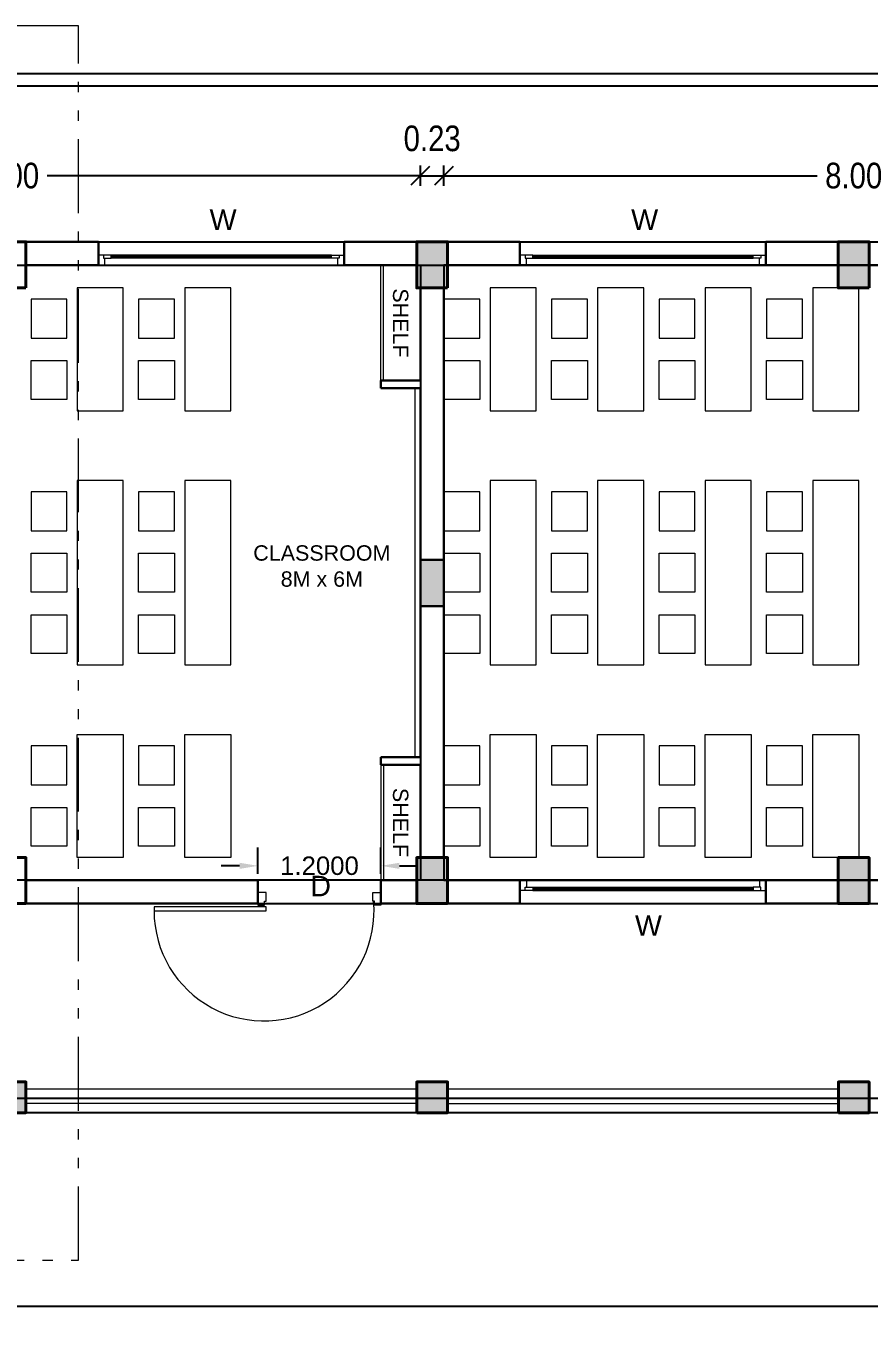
# Model space of a CAD drawing. Header units: metres. Extents: x 2792 to 3145, y -72 to 111.
# Drawn here: x 3012.7 to 3020.93, y -52.47 to -39.81 of the extents above; entities that cross this region are included whole.
import ezdxf
from ezdxf.enums import TextEntityAlignment as Align

# ---------------------------------------------------------------- set-up
doc = ezdxf.new("R2010")
doc.units = ezdxf.units.M
doc.header["$MEASUREMENT"] = 0
doc.header["$PDMODE"] = 35
doc.linetypes.add('ACAD_ISO12W100', pattern=[21, 12, -3, 0, -3, 0, -3])
for name, color, linetype, lineweight in [('BEAM', 4, 'Continuous', 30), ('Col', 2, 'Continuous', 40), ('column', 6, 'Continuous', 9), ('DIM', 7, 'Continuous', 18), ('El', 9, 'Continuous', 20), ('Frame', 11, 'Continuous', 20), ('Furn', 80, 'Continuous', 0), ('JOI', 4, 'Continuous', 20), ('SECTION LINE', 1, 'ACAD_ISO12W100', 0), ('Text', 7, 'Continuous', 5), ('WALL', 7, 'Continuous', 30)]:
    doc.layers.add(name, color=color, linetype=linetype, lineweight=lineweight)
for name, color, linetype in [('BLK_1_FLR_1_BLT_UP_AREA', 44, 'Continuous'), ('BLK_1_FLR_1_CARPET_AREA', 56, 'Continuous'), ('BLK_1_FLR_1_EXIT_WIDTH_DOOR', 2, 'Continuous'), ('BLK_1_FLR_1_REGULAR_ROOM_1', 3, 'Continuous'), ('WIN', 2, 'Continuous')]:
    doc.layers.add(name, color=color, linetype=linetype)
doc.styles.add('SKR', font='ARIALN.TTF')
doc.styles.get("Standard").update_dxf_attribs({"font": 'arial.ttf'})
doc.dimstyles.new('SKR', dxfattribs={"dimtxt": 0.25, "dimasz": 0.18, "dimexe": 0.1, "dimexo": 0.0625, "dimgap": 0.09, "dimtad": 0, "dimzin": 0, "dimdsep": 46, "dimtxsty": 'SKR', "dimblk": 'OBLIQUE', "dimcen": 0.09, "dimclrd": 8, "dimclre": 8, "dimadec": 0, "dimazin": 0, "dimtfac": 1, "dimtofl": 0, "dimtmove": 2, "dimatfit": 3, "dimfxl": 0, "dimtolj": 1, "dimtzin": 0, "dimarcsym": 0})
doc.dimstyles.get("Standard").update_dxf_attribs({"dimtxt": 0.18, "dimasz": 0.18, "dimexe": 0.18, "dimexo": 0.0625, "dimgap": 0.09, "dimtad": 0, "dimtih": 1, "dimtoh": 1, "dimdec": 4, "dimzin": 0, "dimdsep": 46, "dimtxsty": 'Standard', "dimcen": 0.09, "dimadec": 0, "dimazin": 0, "dimtfac": 1, "dimtdec": 4, "dimtofl": 0, "dimtmove": 0, "dimatfit": 3, "dimfxl": 0, "dimtolj": 1, "dimtzin": 0, "dimarcsym": 0})

# ---------------------------------------------------------------- blocks, each defined once
blk = doc.blocks.new('FF')
at = {"layer": 'Frame'}
for p, q in [((-35.5, 0), (-38, 0)), ((-38, -3.5), (-38, -4)), ((-38, -4), (-36, -4)), ((-36, -4), (-36, -2.75)), ((-36, -2.75), (-35.5, -2.75)), ((-35.5, -2.75), (-35.5, 0)), ((-2.5, -2.75), (-2.5, 0)), ((-2.5, 0), (0, 0)), ((-2, -2.75), (-2.5, -2.75)), ((-2, -4), (-2, -2.75)), ((0, -4), (-2, -4)), ((0, -3.5), (0, -4))]:
    blk.add_line(p, q, dxfattribs=at)
blk.add_lwpolyline([(-35.5, -5.75), (-35.5, -4.5), (-70.12, -4.5), (-70.12, -5.75), (-35.5, -5.75)], close=True, dxfattribs=at)
blk.add_arc((-36.12, -5.75), 34, 180, 5.0621, dxfattribs=at)
blk = doc.blocks.new('_Oblique')
at = {"color": 0, "linetype": 'ByBlock', "lineweight": -2}
blk.add_line((-0.5, -0.5), (0.5, 0.5), dxfattribs=at)
blk = doc.blocks.new('*D74')
at = {"layer": 'Defpoints', "color": 0}
for p in [(3001.728, -49.473), (3056.298, -49.473), (3056.298, -52.308)]:
    blk.add_point(p, dxfattribs=at)
at = {"layer": 'DIM', "color": 8, "lineweight": -2}
for p, q in [((3001.728, -52.208), (3001.728, -52.408)), ((3056.298, -52.208), (3056.298, -52.408)), ((3001.728, -52.308), (3028.577, -52.308)), ((3056.298, -52.308), (3029.449, -52.308))]:
    blk.add_line(p, q, dxfattribs=at)
at = {"layer": 'DIM', "color": 8, "lineweight": -2, "xscale": 0.18, "yscale": 0.18, "zscale": 0.18, "rotation": 180}
blk.add_blockref('_Oblique', (3001.728, -52.308), dxfattribs=at)
at = {"layer": 'DIM', "color": 8, "lineweight": -2, "xscale": 0.18, "yscale": 0.18, "zscale": 0.18}
blk.add_blockref('_Oblique', (3056.298, -52.308), dxfattribs=at)
at = {"layer": 'DIM', "color": 0, "insert": (3029.013, -52.308), "char_height": 0.25, "attachment_point": 5, "style": 'SKR'}
blk.add_mtext('\\A1;54.57', dxfattribs=at)
blk = doc.blocks.new('*D80')
at = {"layer": 'Defpoints', "color": 0}
for p in [(3016.553, -41.275), (3008.553, -42.566), (3016.553, -42.72)]:
    blk.add_point(p, dxfattribs=at)
at = {"layer": 'DIM', "color": 8, "lineweight": -2}
for p, q in [((3008.553, -41.375), (3008.553, -41.175)), ((3016.553, -41.375), (3016.553, -41.175)), ((3008.553, -41.275), (3012.197, -41.275)), ((3016.553, -41.275), (3012.909, -41.275))]:
    blk.add_line(p, q, dxfattribs=at)
at = {"layer": 'DIM', "color": 8, "lineweight": -2, "xscale": 0.18, "yscale": 0.18, "zscale": 0.18, "rotation": 180}
blk.add_blockref('_Oblique', (3008.553, -41.275), dxfattribs=at)
at = {"layer": 'DIM', "color": 8, "lineweight": -2, "xscale": 0.18, "yscale": 0.18, "zscale": 0.18}
blk.add_blockref('_Oblique', (3016.553, -41.275), dxfattribs=at)
at = {"layer": 'DIM', "color": 0, "insert": (3012.553, -41.275), "char_height": 0.25, "attachment_point": 5, "style": 'SKR'}
blk.add_mtext('\\A1;8.00', dxfattribs=at)
blk = doc.blocks.new('*D81')
at = {"layer": 'Defpoints', "color": 0}
for p in [(3016.783, -41.275), (3016.553, -42.72), (3016.783, -42.72)]:
    blk.add_point(p, dxfattribs=at)
at = {"layer": 'DIM', "color": 8, "lineweight": -2}
for p, q in [((3016.553, -41.375), (3016.553, -41.175)), ((3016.783, -41.375), (3016.783, -41.175)), ((3016.553, -41.275), (3016.783, -41.275))]:
    blk.add_line(p, q, dxfattribs=at)
at = {"layer": 'DIM', "color": 8, "lineweight": -2, "xscale": 0.18, "yscale": 0.18, "zscale": 0.18, "rotation": 180}
blk.add_blockref('_Oblique', (3016.553, -41.275), dxfattribs=at)
at = {"layer": 'DIM', "color": 8, "lineweight": -2, "xscale": 0.18, "yscale": 0.18, "zscale": 0.18}
blk.add_blockref('_Oblique', (3016.783, -41.275), dxfattribs=at)
at = {"layer": 'DIM', "color": 0, "insert": (3016.668, -40.912), "char_height": 0.25, "attachment_point": 5, "style": 'SKR'}
blk.add_mtext('\\A1;0.23', dxfattribs=at)
blk = doc.blocks.new('*D82')
at = {"layer": 'Defpoints', "color": 0}
for p in [(3024.783, -41.275), (3016.783, -42.72), (3024.783, -42.822)]:
    blk.add_point(p, dxfattribs=at)
at = {"layer": 'DIM', "color": 8, "lineweight": -2}
for p, q in [((3016.783, -41.375), (3016.783, -41.175)), ((3024.783, -41.375), (3024.783, -41.175)), ((3016.783, -41.275), (3020.427, -41.275)), ((3024.783, -41.275), (3021.139, -41.275))]:
    blk.add_line(p, q, dxfattribs=at)
at = {"layer": 'DIM', "color": 8, "lineweight": -2, "xscale": 0.18, "yscale": 0.18, "zscale": 0.18, "rotation": 180}
blk.add_blockref('_Oblique', (3016.783, -41.275), dxfattribs=at)
at = {"layer": 'DIM', "color": 8, "lineweight": -2, "xscale": 0.18, "yscale": 0.18, "zscale": 0.18}
blk.add_blockref('_Oblique', (3024.783, -41.275), dxfattribs=at)
at = {"layer": 'DIM', "color": 0, "insert": (3020.783, -41.275), "char_height": 0.25, "attachment_point": 5, "style": 'SKR'}
blk.add_mtext('\\A1;8.00', dxfattribs=at)
blk = doc.blocks.new('*D92')
at = {"layer": 'Defpoints', "color": 0}
for p in [(3056.263, -40.398), (3001.693, -42.601), (3056.263, -42.601)]:
    blk.add_point(p, dxfattribs=at)
at = {"layer": 'DIM', "color": 8, "lineweight": -2}
for p, q in [((3001.693, -40.498), (3001.693, -40.298)), ((3056.263, -40.498), (3056.263, -40.298)), ((3001.693, -40.398), (3028.542, -40.398)), ((3056.263, -40.398), (3029.414, -40.398))]:
    blk.add_line(p, q, dxfattribs=at)
at = {"layer": 'DIM', "color": 8, "lineweight": -2, "xscale": 0.18, "yscale": 0.18, "zscale": 0.18, "rotation": 180}
blk.add_blockref('_Oblique', (3001.693, -40.398), dxfattribs=at)
at = {"layer": 'DIM', "color": 8, "lineweight": -2, "xscale": 0.18, "yscale": 0.18, "zscale": 0.18}
blk.add_blockref('_Oblique', (3056.263, -40.398), dxfattribs=at)
at = {"layer": 'DIM', "color": 0, "insert": (3028.978, -40.398), "char_height": 0.25, "attachment_point": 5, "style": 'SKR'}
blk.add_mtext('\\A1;54.57', dxfattribs=at)
blk = doc.blocks.new('*D94')
at = {"layer": 'Defpoints', "color": 0}
for p in [(3055.783, -48.264), (3056.784, -48.264), (2990.396, -48.379)]:
    blk.add_point(p, dxfattribs=at)
at = {"layer": 'DIM', "color": 8, "lineweight": -2}
for p, q in [((3056.784, -48.264), (3056.784, -48.084)), ((3056.684, -48.264), (3056.884, -48.264)), ((3056.684, -48.379), (3056.884, -48.379)), ((3056.784, -48.379), (3056.784, -48.559))]:
    blk.add_line(p, q, dxfattribs=at)
at = {"layer": 'DIM', "color": 8, "lineweight": -2, "xscale": 0.18, "yscale": 0.18, "zscale": 0.18}
for p, rotation in [((3056.784, -48.264), 270), ((3056.784, -48.379), 90)]:
    blk.add_blockref('_Oblique', p, dxfattribs=dict(at, rotation=rotation))
at = {"layer": 'DIM', "color": 0, "insert": (3057.086, -48.322), "char_height": 0.25, "attachment_point": 5, "rotation": 90, "style": 'SKR'}
blk.add_mtext('\\A1;0.12', dxfattribs=at)
blk = doc.blocks.new('*D110')
at = {"layer": 'Defpoints', "color": 0}
for p in [(3056.333, -40.278), (3001.728, -42.642), (3056.333, -42.642)]:
    blk.add_point(p, dxfattribs=at)
at = {"layer": 'DIM', "color": 8, "lineweight": -2}
for p, q in [((3001.728, -40.378), (3001.728, -40.178)), ((3056.333, -40.378), (3056.333, -40.178)), ((3001.728, -40.278), (3028.614, -40.278)), ((3056.333, -40.278), (3029.447, -40.278))]:
    blk.add_line(p, q, dxfattribs=at)
at = {"layer": 'DIM', "color": 8, "lineweight": -2, "xscale": 0.18, "yscale": 0.18, "zscale": 0.18, "rotation": 180}
blk.add_blockref('_Oblique', (3001.728, -40.278), dxfattribs=at)
at = {"layer": 'DIM', "color": 8, "lineweight": -2, "xscale": 0.18, "yscale": 0.18, "zscale": 0.18}
blk.add_blockref('_Oblique', (3056.333, -40.278), dxfattribs=at)
at = {"layer": 'DIM', "color": 0, "insert": (3029.03, -40.278), "char_height": 0.25, "attachment_point": 5, "style": 'SKR'}
blk.add_mtext('\\A1;54.61', dxfattribs=at)
blk = doc.blocks.new('C')
at = {"layer": 'column'}
blk.add_hatch(color=2, dxfattribs=at).paths.add_polyline_path([(0, -450), (300, -450), (300, 0), (0, 0)])
at = {"layer": 'column', "color": 6}
blk.add_lwpolyline([(0, -450), (300, -450), (300, 0), (0, 0)], close=True, dxfattribs=at)
blk = doc.blocks.new('C2')
at = {"layer": 'BEAM'}
blk.add_hatch(color=2, dxfattribs=at).paths.add_polyline_path([(230, 0), (0, 0), (0, -450), (230, -450)])
at = {"layer": 'BEAM', "color": 6}
blk.add_lwpolyline([(0, -450), (230, -450), (230, 0), (0, 0)], close=True, dxfattribs=at)
blk = doc.blocks.new('C3')
at = {"layer": 'column'}
blk.add_hatch(color=2, dxfattribs=at).paths.add_polyline_path([(300, -300), (300, 0), (0, 0), (0, -300)])
at = {"layer": 'column', "color": 6}
blk.add_lwpolyline([(0, -300), (300, -300), (300, 0), (0, 0)], close=True, dxfattribs=at)
blk = doc.blocks.new('*D254')
at = {"layer": 'BLK_1_FLR_1_EXIT_WIDTH_DOOR', "color": 0, "lineweight": -2}
for p, q in [((3014.968, -48.087), (3014.968, -47.83)), ((3016.168, -48.087), (3016.168, -47.83)), ((3014.788, -48.01), (3014.608, -48.01)), ((3016.348, -48.01), (3016.528, -48.01))]:
    blk.add_line(p, q, dxfattribs=at)
at = {"layer": 'BLK_1_FLR_1_EXIT_WIDTH_DOOR', "color": 0}
for points in [[(3014.788, -47.98), (3014.788, -48.04), (3014.968, -48.01)], [(3016.348, -47.98), (3016.348, -48.04), (3016.168, -48.01)]]:
    blk.add_solid(points, dxfattribs=at)
at = {"layer": 'Defpoints', "color": 0}
for p in [(3014.968, -48.01), (3014.968, -48.149), (3016.168, -48.149)]:
    blk.add_point(p, dxfattribs=at)
at = {"layer": 'BLK_1_FLR_1_EXIT_WIDTH_DOOR', "color": 0, "insert": (3015.568, -48.01), "char_height": 0.18, "attachment_point": 5}
blk.add_mtext('\\A1;1.2000', dxfattribs=at)

msp = doc.modelspace()

# ---------------------------------------------------------------- linework, layer by layer
at = {"layer": 'BLK_1_FLR_1_BLT_UP_AREA', "color": 24}
msp.add_lwpolyline([(3001.72792, -41.91912), (3056.29792, -41.91912), (3056.29792, -50.41912), (3001.72792, -50.41912)], close=True, dxfattribs=at)
at = {"layer": 'BLK_1_FLR_1_CARPET_AREA', "color": 24}
for points in [[(3008.55291, -42.14912), (3016.55288, -42.14912), (3016.55288, -48.14912), (3008.55291, -48.14912)], [(3016.78287, -48.14912), (3024.78072, -48.14912), (3024.78072, -42.14912), (3016.78287, -42.14912)], [(3001.95792, -48.37912), (3056.06792, -48.37912), (3056.06792, -50.27912), (3001.95792, -50.27912)]]:
    msp.add_lwpolyline(points, close=True, dxfattribs=at)
at = {"layer": 'BLK_1_FLR_1_REGULAR_ROOM_1', "color": 3}
msp.add_lwpolyline([(3008.55291, -42.14912), (3049.47292, -42.14912), (3049.47292, -48.14912), (3008.55291, -48.14912)], close=True, dxfattribs=at)
at = {"layer": 'Col'}
for points in [[(3012.70287, -42.36912), (3012.40287, -42.36912), (3012.40287, -41.91912), (3012.70287, -41.91912)], [(3016.81787, -42.36912), (3016.51787, -42.36912), (3016.51787, -41.91912), (3016.81787, -41.91912)], [(3020.93288, -42.36912), (3020.63288, -42.36912), (3020.63288, -41.91912), (3020.93288, -41.91912)], [(3012.70286, -48.37912), (3012.40286, -48.37912), (3012.40286, -47.92912), (3012.70286, -47.92912)], [(3016.81787, -48.37912), (3016.51787, -48.37912), (3016.51787, -47.92912), (3016.81787, -47.92912)], [(3020.93287, -48.37912), (3020.63287, -48.37912), (3020.63287, -47.92912), (3020.93287, -47.92912)], [(3012.40292, -50.41912), (3012.70292, -50.41912), (3012.70292, -50.11912), (3012.40292, -50.11912)], [(3016.51792, -50.41912), (3016.81792, -50.41912), (3016.81792, -50.11912), (3016.51792, -50.11912)], [(3020.63292, -50.41912), (3020.93292, -50.41912), (3020.93292, -50.11912), (3020.63292, -50.11912)]]:
    msp.add_lwpolyline(points, close=True, dxfattribs=at)
at = {"layer": 'El'}
for p, q in [((3013.41037, -41.91912), (3015.81037, -41.91912)), ((3019.92537, -41.91912), (3017.52537, -41.91912)), ((3013.47287, -42.14912), (3015.74787, -42.14912)), ((3015.68537, -42.04912), (3013.53537, -42.04912)), ((3015.68537, -42.08037), (3013.53537, -42.08037)), ((3019.86287, -42.14912), (3017.58787, -42.14912)), ((3017.65037, -42.04912), (3019.80037, -42.04912)), ((3017.65037, -42.08037), (3019.80037, -42.08037)), ((3019.86287, -48.14912), (3017.58787, -48.14912)), ((3017.65037, -48.21787), (3019.80037, -48.21787)), ((3017.65037, -48.24912), (3019.80037, -48.24912)), ((3015.03104, -48.37912), (3016.16787, -48.37912)), ((3019.92537, -48.37912), (3017.52537, -48.37912)), ((3016.51792, -50.18912), (3012.70292, -50.18912)), ((3020.63292, -50.18912), (3016.81792, -50.18912)), ((3016.51792, -50.41912), (3012.70292, -50.41912)), ((3020.63292, -50.41912), (3016.81792, -50.41912))]:
    msp.add_line(p, q, dxfattribs=at)
at = {"layer": 'Frame'}
for p, q in [((3013.53537, -42.04912), (3013.41037, -42.04912)), ((3013.47287, -42.14912), (3013.41037, -42.14912)), ((3013.46037, -42.04912), (3013.46037, -42.08037)), ((3013.46037, -42.08037), (3013.53537, -42.08037)), ((3013.47287, -42.14912), (3013.47287, -42.08037)), ((3013.53537, -42.08037), (3013.53537, -42.04912)), ((3015.68537, -42.08037), (3015.68537, -42.04912)), ((3015.68537, -42.04912), (3015.81037, -42.04912)), ((3015.76037, -42.08037), (3015.68537, -42.08037)), ((3015.74787, -42.14912), (3015.74787, -42.08037)), ((3015.74787, -42.14912), (3015.81037, -42.14912)), ((3015.76037, -42.04912), (3015.76037, -42.08037)), ((3016.16787, -43.27412), (3016.16787, -42.14912)), ((3016.19287, -43.27412), (3016.19287, -42.14912)), ((3017.65037, -42.04912), (3017.52537, -42.04912)), ((3017.58787, -42.14912), (3017.52537, -42.14912)), ((3017.57537, -42.04912), (3017.57537, -42.08037)), ((3017.57537, -42.08037), (3017.65037, -42.08037)), ((3017.58787, -42.14912), (3017.58787, -42.08037)), ((3017.65037, -42.08037), (3017.65037, -42.04912)), ((3019.80037, -42.08037), (3019.80037, -42.04912)), ((3019.80037, -42.04912), (3019.92537, -42.04912)), ((3019.87537, -42.08037), (3019.80037, -42.08037)), ((3019.86287, -42.14912), (3019.86287, -42.08037)), ((3019.86287, -42.14912), (3019.92537, -42.14912)), ((3019.87537, -42.04912), (3019.87537, -42.08037)), ((3016.50287, -46.94912), (3016.50287, -43.34912)), ((3016.16787, -47.02412), (3016.16787, -48.14912)), ((3016.19287, -47.02412), (3016.19287, -48.14912)), ((3017.58787, -48.14912), (3017.52537, -48.14912)), ((3017.57537, -48.24912), (3017.57537, -48.21787)), ((3017.57537, -48.21787), (3017.65037, -48.21787)), ((3017.58787, -48.14912), (3017.58787, -48.21787)), ((3017.65037, -48.21787), (3017.65037, -48.24912)), ((3019.80037, -48.21787), (3019.80037, -48.24912)), ((3019.87537, -48.21787), (3019.80037, -48.21787)), ((3019.86287, -48.14912), (3019.86287, -48.21787)), ((3019.86287, -48.14912), (3019.92537, -48.14912)), ((3019.87537, -48.24912), (3019.87537, -48.21787)), ((3017.65037, -48.24912), (3017.52537, -48.24912)), ((3019.80037, -48.24912), (3019.92537, -48.24912)), ((3016.51792, -50.27912), (3012.70292, -50.27912)), ((3016.51792, -50.32912), (3012.70292, -50.32912)), ((3016.81792, -50.27912), (3020.63292, -50.27912)), ((3016.81792, -50.32912), (3020.63292, -50.32912))]:
    msp.add_line(p, q, dxfattribs=at)
at = {"layer": 'Furn'}
for points in [[(3013.20286, -42.36912), (3013.20286, -43.56912), (3013.65286, -43.56912), (3013.65286, -42.36912)], [(3014.25286, -42.36912), (3014.25286, -43.56912), (3014.70286, -43.56912), (3014.70286, -42.36912)], [(3017.23287, -42.36912), (3017.23287, -43.56912), (3017.68287, -43.56912), (3017.68287, -42.36912)], [(3018.28287, -42.36912), (3018.28287, -43.56912), (3018.73287, -43.56912), (3018.73287, -42.36912)], [(3019.33287, -42.36912), (3019.33287, -43.56912), (3019.78287, -43.56912), (3019.78287, -42.36912)], [(3020.38287, -42.36912), (3020.38287, -43.56912), (3020.83287, -43.56912), (3020.83287, -42.36912)], [(3013.10286, -42.47912), (3012.75286, -42.47912), (3012.75286, -42.85912), (3013.10286, -42.85912)], [(3014.15286, -42.47912), (3013.80286, -42.47912), (3013.80286, -42.85912), (3014.15286, -42.85912)], [(3017.13287, -42.47912), (3016.78287, -42.47912), (3016.78287, -42.85912), (3017.13287, -42.85912)], [(3018.18287, -42.47912), (3017.83287, -42.47912), (3017.83287, -42.85912), (3018.18287, -42.85912)], [(3019.23287, -42.47912), (3018.88287, -42.47912), (3018.88287, -42.85912), (3019.23287, -42.85912)], [(3020.28287, -42.47912), (3019.93287, -42.47912), (3019.93287, -42.85912), (3020.28287, -42.85912)], [(3013.10286, -43.45912), (3012.75286, -43.45912), (3012.75286, -43.07912), (3013.10286, -43.07912)], [(3014.15286, -43.45912), (3013.80286, -43.45912), (3013.80286, -43.07912), (3014.15286, -43.07912)], [(3017.13287, -43.45912), (3016.78287, -43.45912), (3016.78287, -43.07912), (3017.13287, -43.07912)], [(3018.18287, -43.45912), (3017.83287, -43.45912), (3017.83287, -43.07912), (3018.18287, -43.07912)], [(3019.23287, -43.45912), (3018.88287, -43.45912), (3018.88287, -43.07912), (3019.23287, -43.07912)], [(3020.28287, -43.45912), (3019.93287, -43.45912), (3019.93287, -43.07912), (3020.28287, -43.07912)], [(3013.20286, -44.24912), (3013.20286, -46.04912), (3013.65286, -46.04912), (3013.65286, -44.24912)], [(3014.25286, -44.24912), (3014.25286, -46.04912), (3014.70286, -46.04912), (3014.70286, -44.24912)], [(3017.23287, -44.24912), (3017.23287, -46.04912), (3017.68287, -46.04912), (3017.68287, -44.24912)], [(3018.28287, -44.24912), (3018.28287, -46.04912), (3018.73287, -46.04912), (3018.73287, -44.24912)], [(3019.33287, -44.24912), (3019.33287, -46.04912), (3019.78287, -46.04912), (3019.78287, -44.24912)], [(3020.38287, -44.24912), (3020.38287, -46.04912), (3020.83287, -46.04912), (3020.83287, -44.24912)], [(3013.10286, -44.35912), (3012.75286, -44.35912), (3012.75286, -44.73912), (3013.10286, -44.73912)], [(3014.15286, -44.35912), (3013.80286, -44.35912), (3013.80286, -44.73912), (3014.15286, -44.73912)], [(3017.13287, -44.35912), (3016.78287, -44.35912), (3016.78287, -44.73912), (3017.13287, -44.73912)], [(3018.18287, -44.35912), (3017.83287, -44.35912), (3017.83287, -44.73912), (3018.18287, -44.73912)], [(3019.23287, -44.35912), (3018.88287, -44.35912), (3018.88287, -44.73912), (3019.23287, -44.73912)], [(3020.28287, -44.35912), (3019.93287, -44.35912), (3019.93287, -44.73912), (3020.28287, -44.73912)], [(3013.10286, -45.33912), (3012.75286, -45.33912), (3012.75286, -44.95912), (3013.10286, -44.95912)], [(3014.15286, -45.33912), (3013.80286, -45.33912), (3013.80286, -44.95912), (3014.15286, -44.95912)], [(3017.13287, -45.33912), (3016.78287, -45.33912), (3016.78287, -44.95912), (3017.13287, -44.95912)], [(3018.18287, -45.33912), (3017.83287, -45.33912), (3017.83287, -44.95912), (3018.18287, -44.95912)], [(3019.23287, -45.33912), (3018.88287, -45.33912), (3018.88287, -44.95912), (3019.23287, -44.95912)], [(3020.28287, -45.33912), (3019.93287, -45.33912), (3019.93287, -44.95912), (3020.28287, -44.95912)], [(3013.10286, -45.93912), (3012.75286, -45.93912), (3012.75286, -45.55912), (3013.10286, -45.55912)], [(3014.15286, -45.93912), (3013.80286, -45.93912), (3013.80286, -45.55912), (3014.15286, -45.55912)], [(3017.13287, -45.93912), (3016.78287, -45.93912), (3016.78287, -45.55912), (3017.13287, -45.55912)], [(3018.18287, -45.93912), (3017.83287, -45.93912), (3017.83287, -45.55912), (3018.18287, -45.55912)], [(3019.23287, -45.93912), (3018.88287, -45.93912), (3018.88287, -45.55912), (3019.23287, -45.55912)], [(3020.28287, -45.93912), (3019.93287, -45.93912), (3019.93287, -45.55912), (3020.28287, -45.55912)], [(3013.20286, -47.92912), (3013.20286, -46.72912), (3013.65286, -46.72912), (3013.65286, -47.92912)], [(3014.25286, -47.92912), (3014.25286, -46.72912), (3014.70286, -46.72912), (3014.70286, -47.92912)], [(3017.23287, -47.92912), (3017.23287, -46.72912), (3017.68287, -46.72912), (3017.68287, -47.92912)], [(3018.28287, -47.92912), (3018.28287, -46.72912), (3018.73287, -46.72912), (3018.73287, -47.92912)], [(3019.33287, -47.92912), (3019.33287, -46.72912), (3019.78287, -46.72912), (3019.78287, -47.92912)], [(3020.38287, -47.92912), (3020.38287, -46.72912), (3020.83287, -46.72912), (3020.83287, -47.92912)], [(3013.10286, -46.83912), (3012.75286, -46.83912), (3012.75286, -47.21912), (3013.10286, -47.21912)], [(3014.15286, -46.83912), (3013.80286, -46.83912), (3013.80286, -47.21912), (3014.15286, -47.21912)], [(3017.13287, -46.83912), (3016.78287, -46.83912), (3016.78287, -47.21912), (3017.13287, -47.21912)], [(3018.18287, -46.83912), (3017.83287, -46.83912), (3017.83287, -47.21912), (3018.18287, -47.21912)], [(3019.23287, -46.83912), (3018.88287, -46.83912), (3018.88287, -47.21912), (3019.23287, -47.21912)], [(3020.28287, -46.83912), (3019.93287, -46.83912), (3019.93287, -47.21912), (3020.28287, -47.21912)], [(3013.10286, -47.81912), (3012.75286, -47.81912), (3012.75286, -47.43912), (3013.10286, -47.43912)], [(3014.15286, -47.81912), (3013.80286, -47.81912), (3013.80286, -47.43912), (3014.15286, -47.43912)], [(3017.13287, -47.81912), (3016.78287, -47.81912), (3016.78287, -47.43912), (3017.13287, -47.43912)], [(3018.18287, -47.81912), (3017.83287, -47.81912), (3017.83287, -47.43912), (3018.18287, -47.43912)], [(3019.23287, -47.81912), (3018.88287, -47.81912), (3018.88287, -47.43912), (3019.23287, -47.43912)], [(3020.28287, -47.81912), (3019.93287, -47.81912), (3019.93287, -47.43912), (3020.28287, -47.43912)]]:
    msp.add_lwpolyline(points, close=True, dxfattribs=at)
at = {"layer": 'SECTION LINE', "color": 2, "ltscale": 0.06}
msp.add_lwpolyline([(3011.96587, -51.85943), (3013.21709, -51.85943), (3013.21709, -39.81317), (3011.96587, -39.81317)], dxfattribs=at)
at = {"layer": 'WALL'}
for p, q in [((3013.41037, -41.91912), (3012.70287, -41.91912)), ((3013.41037, -42.14912), (3013.41037, -41.91912)), ((3016.51787, -41.91912), (3015.81037, -41.91912)), ((3015.81037, -42.14912), (3015.81037, -41.91912)), ((3016.81787, -41.91912), (3017.52537, -41.91912)), ((3017.52537, -42.14912), (3017.52537, -41.91912)), ((3019.92537, -41.91912), (3020.63287, -41.91912)), ((3019.92537, -42.14912), (3019.92537, -41.91912)), ((3013.41037, -42.14912), (3012.70287, -42.14912)), ((3016.51787, -42.14912), (3015.81037, -42.14912)), ((3016.81787, -42.14912), (3017.52537, -42.14912)), ((3019.92537, -42.14912), (3020.63287, -42.14912)), ((3016.55288, -43.27412), (3016.55288, -42.36912)), ((3016.78287, -47.92912), (3016.78287, -42.36912)), ((3016.55287, -43.27412), (3016.16787, -43.27412)), ((3016.16787, -43.27412), (3016.16787, -43.34912)), ((3016.55287, -43.34912), (3016.16787, -43.34912)), ((3016.55288, -46.94912), (3016.55288, -43.34912)), ((3016.55287, -46.94912), (3016.16787, -46.94912)), ((3016.16787, -47.02412), (3016.16787, -46.94912)), ((3016.55287, -47.02412), (3016.16787, -47.02412)), ((3016.55288, -47.92912), (3016.55288, -47.02412)), ((3014.96788, -48.14912), (3012.70286, -48.14912)), ((3014.96788, -48.37912), (3014.96788, -48.14912)), ((3016.16787, -48.37912), (3016.16787, -48.14912)), ((3016.51787, -48.14912), (3016.16787, -48.14912)), ((3016.81787, -48.14912), (3017.52537, -48.14912)), ((3017.52537, -48.14912), (3017.52537, -48.37912)), ((3019.92537, -48.14912), (3020.63287, -48.14912)), ((3019.92537, -48.14912), (3019.92537, -48.37912)), ((3014.96788, -48.37912), (3012.70286, -48.37912)), ((3016.51787, -48.37912), (3016.16787, -48.37912)), ((3016.81787, -48.37912), (3017.52537, -48.37912)), ((3019.92537, -48.37912), (3020.63287, -48.37912))]:
    msp.add_line(p, q, dxfattribs=at)
at = {"layer": 'WIN'}
for p, q in [((3013.53537, -42.06162), (3015.68537, -42.06162)), ((3013.53537, -42.06787), (3015.68537, -42.06787)), ((3019.80037, -42.06162), (3017.65037, -42.06162)), ((3019.80037, -42.06787), (3017.65037, -42.06787)), ((3019.80037, -48.23037), (3017.65037, -48.23037)), ((3019.80037, -48.23662), (3017.65037, -48.23662))]:
    msp.add_line(p, q, dxfattribs=at)

# ---------------------------------------------------------------- block references
at = {"layer": 'BEAM', "color": 4, "xscale": 0.001, "yscale": 0.001, "zscale": 0.001}
for name, p in [('C', (3016.51784, -41.91912)), ('C', (3020.63284, -41.91912)), ('C2', (3016.5529, -45.02499)), ('C', (3016.51784, -47.92912)), ('C', (3020.63284, -47.92912)), ('C3', (3012.40292, -50.11912)), ('C3', (3016.51792, -50.11912)), ('C3', (3020.63292, -50.11912))]:
    msp.add_blockref(name, p, dxfattribs=at)
at = {"layer": 'WALL', "xscale": 0.0315792214900383, "yscale": 0.0315792214900383, "zscale": 0.0315792214900383}
msp.add_blockref('FF', (3016.16789, -48.26859), dxfattribs=at)

# ---------------------------------------------------------------- texts
at = {"layer": 'JOI'}
for s, p in [('W', (3014.6273, -41.70418)), ('W', (3018.7423, -41.70418)), ('D', (3015.57953, -48.20734)), ('W', (3018.77944, -48.59144))]:
    msp.add_text(s, height=0.2, dxfattribs=at).set_placement(p, align=Align.MIDDLE_CENTER)
at = {"layer": 'Text'}
for p in [(3016.36037, -42.71162), (3016.36037, -47.58662)]:
    msp.add_text('SHELF', height=0.15, rotation=270, dxfattribs=at).set_placement(p, align=Align.MIDDLE_CENTER)
for s, p in [('CLASSROOM', (3015.59124, -44.95669)), ('8M x 6M', (3015.59124, -45.21101))]:
    msp.add_text(s, height=0.15, dxfattribs=at).set_placement(p, align=Align.MIDDLE_CENTER)

# ---------------------------------------------------------------- dimensions: what is measured, and where the dimension line sits
at = {"layer": 'BLK_1_FLR_1_EXIT_WIDTH_DOOR'}
dim = msp.add_linear_dim(base=(3014.96788, -48.01009), p1=(3016.16787, -48.14912), p2=(3014.96788, -48.14912), angle=180, dimstyle='Standard', dxfattribs=at)
dim.commit()
dim.dimension.update_dxf_attribs({"geometry": '*D254', "text_midpoint": (3015.56788, -48.01009), "dimtype": 161})
at = {"layer": 'DIM'}
for base, p1, p2, picture, middle in [((3056.33298, -40.27813), (3001.72797, -42.64169), (3056.33298, -42.64169), '*D110', (3029.03047, -40.27813)), ((3056.26292, -40.39797), (3001.69291, -42.60096), (3056.26292, -42.60096), '*D92', (3028.97791, -40.39797)), ((3016.78287, -41.27462), (3016.55288, -42.72048), (3016.78287, -42.72048), '*D81', (3016.66787, -40.91198)), ((3016.55288, -41.27462), (3008.55286, -42.56606), (3016.55288, -42.72048), '*D80', (3012.55287, -41.27462)), ((3024.78289, -41.27462), (3016.78287, -42.72048), (3024.78289, -42.82162), '*D82', (3020.78288, -41.27462)), ((3056.29792, -52.30804), (3001.72792, -49.47342), (3056.29792, -49.47342), '*D74', (3029.01292, -52.30804))]:
    dim = msp.add_linear_dim(base=base, p1=p1, p2=p2, dimstyle='SKR', override={"dimpost": '\\X'}, dxfattribs=at)
    dim.commit()
    dim.dimension.update_dxf_attribs({"geometry": picture, "text_midpoint": middle})
dim = msp.add_linear_dim(base=(3056.7838081986, -48.2641200645), p1=(2990.396008763, -48.3791200645), p2=(3055.7829537095, -48.2641200645), angle=90, dimstyle='SKR', override={"dimpost": '\\X'}, dxfattribs=at)
dim.commit()
dim.dimension.update_dxf_attribs({"geometry": '*D94', "text_midpoint": (3057.0857921655, -48.3216200645), "dimtype": 160})

doc.saveas('drawing.dxf')
